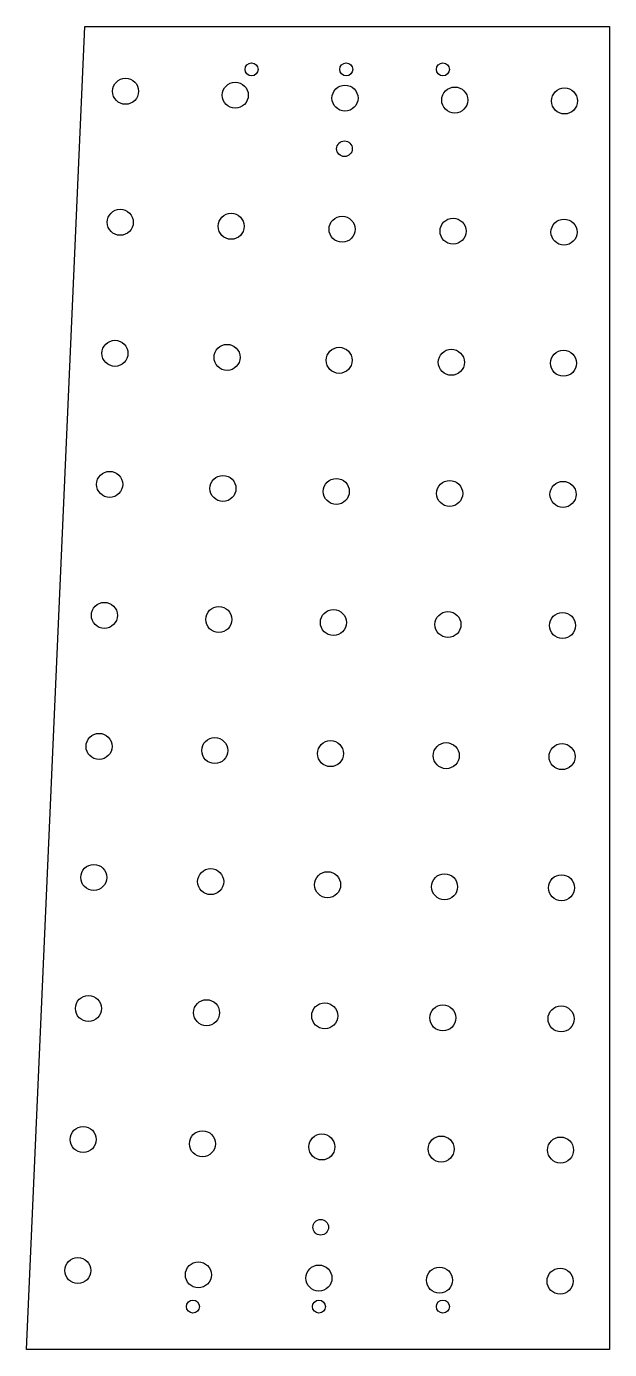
# Model space of a CAD drawing. Extents: x -28 to 0, y 102.1 to 165.7.
import ezdxf

# ---------------------------------------------------------------- set-up
doc = ezdxf.new("R2010")
doc.units = 0
doc.header["$MEASUREMENT"] = 0
doc.layers.add('VISIBLE', color=7, linetype='CONTINUOUS')

msp = doc.modelspace()

# ---------------------------------------------------------------- linework, layer by layer
at = {"layer": 'VISIBLE'}
for p, q in [((-27.994, 102.092), (-25.193, 165.655)), ((-25.193, 165.655), (0, 165.655)), ((0, 165.655), (0, 102.092)), ((0, 102.092), (-27.994, 102.092))]:
    msp.add_line(p, q, dxfattribs=at)
for centre, radius in [((-17.188, 163.593), 0.312), ((-12.642, 163.593), 0.312), ((-8, 163.593), 0.313), ((-23.237, 162.542), 0.625), ((-17.97, 162.353), 0.625), ((-12.701, 162.213), 0.625), ((-7.432, 162.12), 0.625), ((-2.162, 162.076), 0.625), ((-12.726, 159.78), 0.375), ((-23.492, 156.247), 0.625), ((-18.167, 156.056), 0.625), ((-12.841, 155.914), 0.625), ((-7.513, 155.821), 0.625), ((-2.185, 155.776), 0.625), ((-23.746, 149.952), 0.625), ((-18.364, 149.759), 0.625), ((-12.98, 149.616), 0.625), ((-7.595, 149.521), 0.625), ((-2.209, 149.477), 0.625), ((-24.001, 143.657), 0.625), ((-18.56, 143.462), 0.625), ((-13.119, 143.317), 0.625), ((-7.676, 143.222), 0.625), ((-2.233, 143.177), 0.625), ((-24.255, 137.363), 0.625), ((-18.757, 137.165), 0.625), ((-13.258, 137.019), 0.625), ((-7.757, 136.923), 0.625), ((-2.256, 136.877), 0.625), ((-24.51, 131.068), 0.625), ((-18.954, 130.869), 0.625), ((-13.397, 130.72), 0.625), ((-7.839, 130.623), 0.625), ((-2.28, 130.577), 0.625), ((-24.764, 124.773), 0.625), ((-19.151, 124.572), 0.625), ((-13.536, 124.422), 0.625), ((-7.92, 124.324), 0.625), ((-2.304, 124.277), 0.625), ((-25.019, 118.478), 0.625), ((-19.348, 118.275), 0.625), ((-13.675, 118.123), 0.625), ((-8.002, 118.024), 0.625), ((-2.327, 117.977), 0.625), ((-25.273, 112.183), 0.625), ((-19.545, 111.978), 0.625), ((-13.814, 111.825), 0.625), ((-8.083, 111.725), 0.625), ((-2.351, 111.677), 0.625), ((-13.868, 107.967), 0.375), ((-25.528, 105.888), 0.625), ((-19.741, 105.681), 0.625), ((-13.953, 105.526), 0.625), ((-8.164, 105.425), 0.625), ((-2.375, 105.377), 0.625), ((-20, 104.155), 0.313), ((-13.952, 104.155), 0.312), ((-8, 104.155), 0.313)]:
    msp.add_circle(centre, radius, dxfattribs=at)

doc.saveas('drawing.dxf')
